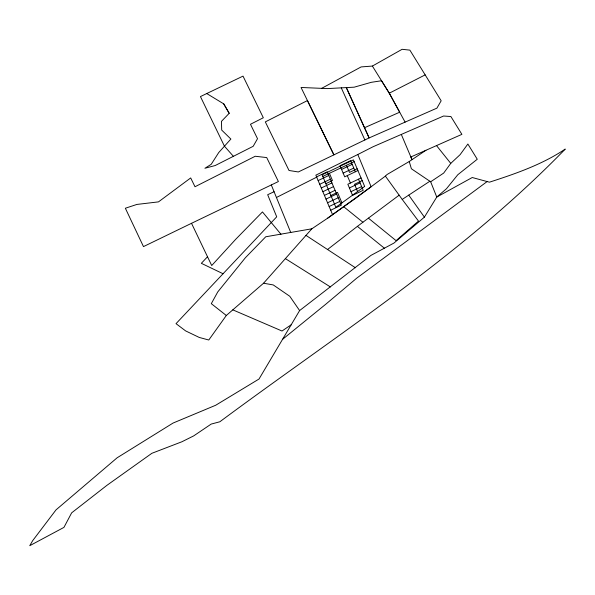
<?xml version="1.0" encoding="UTF-8"?>
<svg xmlns="http://www.w3.org/2000/svg" width="595" height="595" viewBox="0 0 595 595"><rect width="100%" height="100%" fill="white"/><g stroke="black" fill="none" stroke-linecap="round" stroke-linejoin="round"><path stroke-width="0.89" d="M409.241 161.52L411.383 168.764L430.661 181.78L436.76 197.057L472.237 177.518L489.432 182.182C515.701 173.688 542.149 164.555 565.25 149.07C462.538 254.846 337.573 334.33 219.838 421.773L211.166 424.086L193.702 435.882L181.899 441.765L151.851 453.308L106.855 485.386L71.653 512.838L63.94 527.393L29.75 545.697L32.718 540.602L56.034 509.856L117.133 457.793L173.063 423.052L215.688 405.255L259.018 379.022L299.612 310.568L370.968 255.381L393.972 243.058L424.391 217.138L436.76 197.057L446.443 188.771L457.815 174.722L477.264 159.237L467.871 144.027L460.099 154.67L450.757 163.387L443.691 173.071L430.661 181.78L429.865 181.237L402.22 199.422L385.389 176.113L387.062 174.513L409.241 161.52L425.938 150.282M401.32 134.448L412.008 159.653L410.862 156.961L461.891 134.351L450.884 116.523L443.58 116.018L373.05 146.749L357.818 154.507L371.139 186.733L327.495 218.291L311.825 228.807L263.563 283.22L226.316 315.484L208.771 340.013L199.213 337.432L185.618 330.902L176.023 323.658L276.705 216.818L267.668 194.721L274.072 191.724M207.514 256.757L201.341 263.317L223.043 273.737M206.599 93.46L223.735 103.872L229.201 113.303L221.444 121.365L221.704 130.089L230.875 139.052L218.744 152.536L211.203 164.324L204.918 168.259L215.174 165.544L253.18 146.303L257.516 138.709L250.473 124.266L263.325 117.758L243.02 76.115L200.441 96.576L224.449 146.199L233.396 156.321M282.833 339.12L325.8 304.201L356.732 278.155L487.134 181.557M327.548 249.506L357.394 226.368L399.156 195.175M385.389 176.113L355.661 198.276L327.495 218.291M291.305 324.706L282.008 331.013L232.809 309.854M321.761 88.298L361.106 66.923L372.388 66.067L402.108 49.303L409.881 50.129L441.17 100.793L436.894 108.149L369.131 137.928L298.318 171.962L289.014 170.482L265.325 121.886L307.437 100.57L333.899 154.864L301.055 87.472L327.317 88.596L354.204 87.175L371.325 82.311L381.536 80.749L389.286 93.199L399.691 112.21L364.512 127.724L346.335 87.591L369.131 137.928L364.512 127.724M372.388 66.067L389.286 93.199L425.165 74.881M276.43 197.495L316.696 177.146M357.818 154.507L315.856 175.161L332.59 214.676M191.516 223.304L143.477 246.605L125.359 208.235L136.887 204.435L158.486 201.876L190.69 177.942L194.989 186.748L255.225 156.254L266.709 157.571L278.393 181.542L191.523 223.304L211.716 265.541L235.687 239.316L262.469 211.924L280.959 234.259M316.585 176.864L327.228 171.799L341.344 205.149L330.701 210.213M318.147 180.568L328.797 175.503M341.575 169.426L352.218 164.361M319.716 184.279L330.366 179.214M343.144 173.13L353.787 168.073M325.852 183.662L332.464 180.516L329.414 173.301M357.171 168.764L349.503 172.416L346.476 165.269M321.285 187.983L331.936 182.918M357.922 170.549L344.713 176.841L340.005 165.722L350.648 160.657L355.356 171.776M322.854 191.687L333.505 186.622M324.424 195.391L335.074 190.326M361.061 177.965L347.844 184.249L352.552 195.361L363.203 190.296L358.495 179.184M330.872 195.517L337.484 192.371L341.932 202.88M362.191 180.62L354.523 184.272L357.595 191.53M325.993 199.094L336.636 194.03M349.414 187.953L360.064 182.888M327.562 202.798L338.205 197.733M350.983 191.657L361.634 186.592M329.132 206.51L339.775 201.445M322.788 176.417L354.159 161.654M311.825 228.807L265.749 236.773L245.378 257.747L217.733 291.959L211.307 303.666L226.316 315.484M263.563 283.22L273.254 284.938L289.78 296.273L299.612 310.568M285.34 258.602L330.411 286.954M305.979 235.389L355.431 267.765M343.739 206.748L362.905 222.247M357.394 226.368L384.385 248.197M368.394 218.149L396.077 240.648L418.486 221.08L402.22 199.422M436.522 145.596L450.757 163.387M408.75 195.13L424.391 217.138M223.735 103.872L229.201 113.303M389.286 93.199L405.106 122.116M341.285 87.859L364.876 139.974M347.279 175.614L350.418 183.029M271.305 184.948L290.776 232.571M364.646 186.421L335.855 207.291L322.096 174.781L353.408 159.884L364.646 186.421"/></g></svg>
